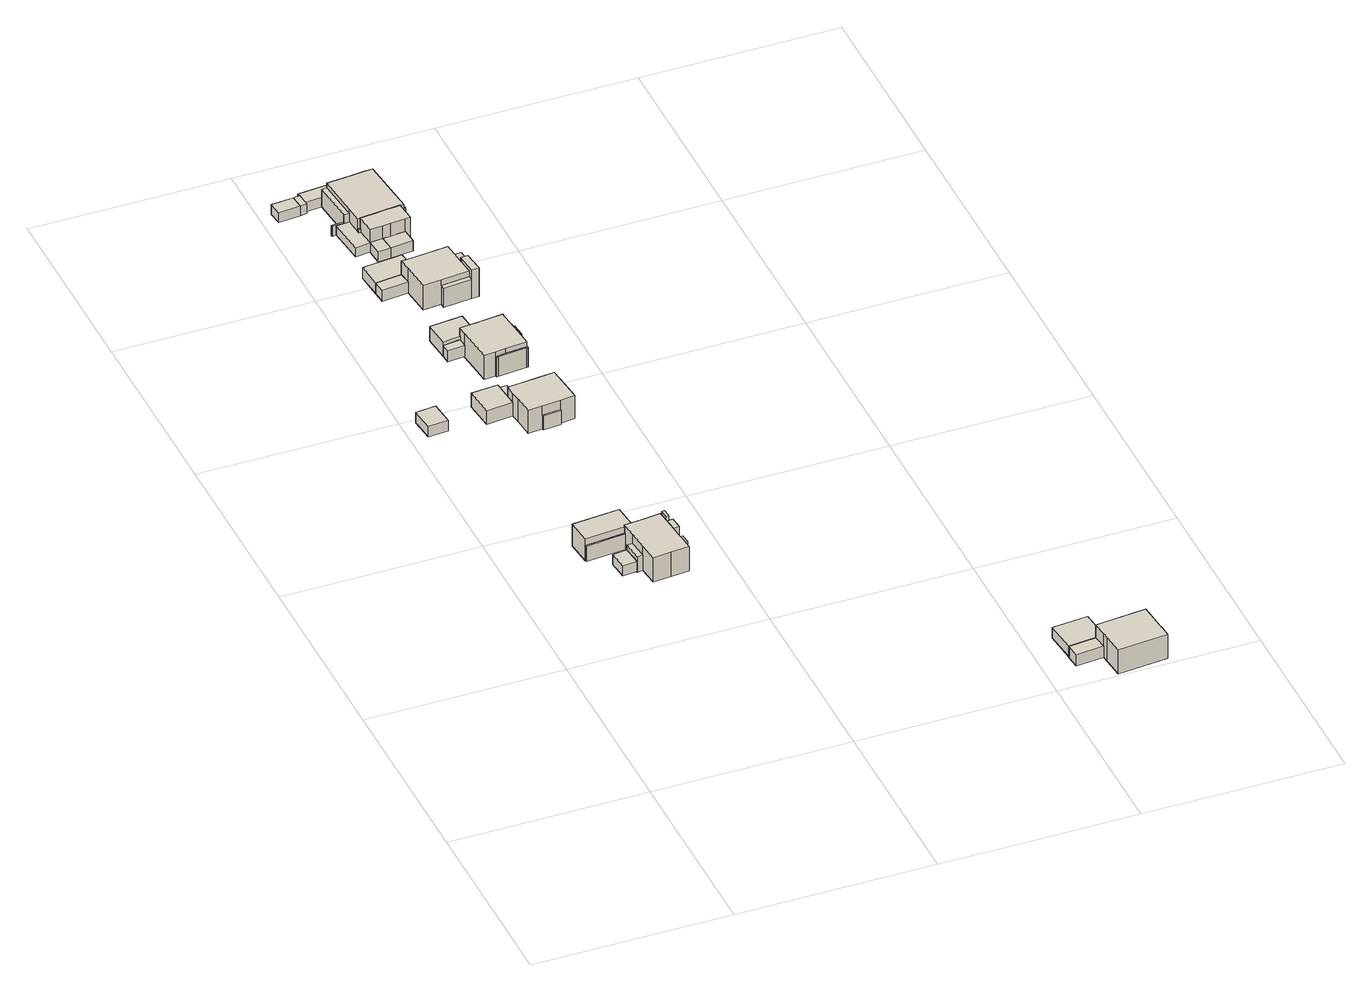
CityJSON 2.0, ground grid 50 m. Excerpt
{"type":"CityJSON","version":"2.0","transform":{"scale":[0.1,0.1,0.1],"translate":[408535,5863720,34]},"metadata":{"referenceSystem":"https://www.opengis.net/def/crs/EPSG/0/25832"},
"CityObjects":{
"building1":{"type":"Building","attributes":{"Gemeindeschluessel":"03454033","AbsoluteHoehe":"38.413","MittlereTraufHoehe":"41.372","Firsthoehe":"41.372","function":"31001_2000","roofType":"1000","measuredHeight":2.96},"address":[{"country":"Germany","locality":"Lorup"}],"geometry":[{"type":"MultiSurface","lod":"1","boundaries":[[[0,1,2,3]],[[4,5,6,7]],[[4,7,3,2]],[[5,4,2,1]],[[6,5,1,0]],[[7,6,0,3]]]}]},
"building2":{"type":"Building","attributes":{"Gemeindeschluessel":"03454033","AbsoluteHoehe":"37.802","MittlereTraufHoehe":"40.614","Firsthoehe":"40.614","function":"51009_1610","roofType":"1000","measuredHeight":2.81},"address":[{"country":"Germany","locality":"Lorup"}],"geometry":[{"type":"MultiSurface","lod":"1","boundaries":[[[8,9,10,11]],[[12,13,14,15]],[[12,15,11,10]],[[13,12,10,9]],[[14,13,9,8]],[[15,14,8,11]]]}]},
"building3":{"type":"Building","attributes":{"Gemeindeschluessel":"03454033","AbsoluteHoehe":"37.84","MittlereTraufHoehe":"42.229","Firsthoehe":"45.766","function":"31001_2000","roofType":"3100","measuredHeight":7.92},"address":[{"country":"Germany","locality":"Lorup"}],"children":["building3-1"],"geometry":[{"type":"MultiSurface","lod":"1","boundaries":[[[16,17,18,19]],[[20,21,22,23]],[[18,24,25,26,23,19]],[[21,20,18,17]],[[22,21,17,16]],[[23,22,16,19]],[[24,20,26,25]]]}]},
"building3-1":{"type":"BuildingPart","attributes":{"AbsoluteHoehe":"37.84","MittlereTraufHoehe":"42.229","Firsthoehe":"42.229","roofType":"1000","measuredHeight":4.39},"parents":["building3"],"geometry":[{"type":"MultiSurface","lod":"1","boundaries":[[[24,27,28,25]],[[29,30,20,26]],[[29,26,25,28]],[[30,29,28,27]],[[20,30,27,24]],[[25,26,20,24]]]}]},
"building4":{"type":"Building","attributes":{"Gemeindeschluessel":"03454033","AbsoluteHoehe":"37.618","MittlereTraufHoehe":"42.635","Firsthoehe":"47.053","function":"31001_1000","roofType":"3100","measuredHeight":9.44},"address":[{"country":"Germany","locality":"Lorup","thoroughfareNumber":"18","thoroughfareName":"Neues Land"}],"children":["building4-1","building4-2","building4-3"],"geometry":[{"type":"MultiSurface","lod":"1","boundaries":[[[31,32,33,34,35,36,37,38,39,40,41,42,43,44]],[[45,46,47,48,49,50,51,52,53,54,55,56,57,58]],[[45,58,44,43]],[[46,45,43,42]],[[47,59,60,41]],[[48,47,41,40]],[[49,48,40,39]],[[38,61,62,39]],[[51,50,38,37]],[[52,51,37,36]],[[53,52,36,35]],[[54,53,35,34]],[[55,54,34,33]],[[56,55,33,32]],[[31,63,64,65]],[[58,57,31,44]],[[61,50,49,66]],[[63,57,67,64]],[[65,64,67,56,32]]]}]},
"building4-1":{"type":"BuildingPart","attributes":{"AbsoluteHoehe":"37.618","MittlereTraufHoehe":"44.241","Firsthoehe":"44.241","roofType":"1000","measuredHeight":6.62},"parents":["building4"],"geometry":[{"type":"MultiSurface","lod":"1","boundaries":[[[68,69,70,64,63]],[[67,71,72,73,57]],[[72,71,70,69]],[[73,72,69,68]],[[57,73,68,63]],[[64,67,57,63]],[[71,67,64,70]]]}]},
"building4-2":{"type":"BuildingPart","attributes":{"AbsoluteHoehe":"37.618","MittlereTraufHoehe":"45.627","Firsthoehe":"45.627","roofType":"1000","measuredHeight":8.01},"parents":["building4"],"geometry":[{"type":"MultiSurface","lod":"1","boundaries":[[[74,75,76,77]],[[78,71,67,56]],[[78,56,77,76]],[[71,78,76,75]],[[74,64,70,75]],[[77,32,65,74]],[[64,67,71,70]],[[32,56,67,64,65]]]}]},
"building4-3":{"type":"BuildingPart","attributes":{"AbsoluteHoehe":"37.618","MittlereTraufHoehe":"41.95","Firsthoehe":"41.95","roofType":"1000","measuredHeight":4.33},"parents":["building4"],"geometry":[{"type":"MultiSurface","lod":"1","boundaries":[[[62,61,79,80]],[[81,50,49,82]],[[81,82,80,79]],[[50,81,79,61]],[[82,49,62,80]],[[49,50,61,62]]]}]},
"building5":{"type":"Building","attributes":{"Gemeindeschluessel":"03454033","AbsoluteHoehe":"37.721","MittlereTraufHoehe":"43.48","Firsthoehe":"43.48","function":"51009_1610","roofType":"1000","measuredHeight":5.76},"address":[{"country":"Germany","locality":"Lorup"}],"geometry":[{"type":"MultiSurface","lod":"1","boundaries":[[[83,84,85,86]],[[87,88,89,90]],[[87,90,86,85]],[[88,87,85,84]],[[89,88,84,83]],[[90,89,83,86]]]}]},
"building6":{"type":"Building","attributes":{"Gemeindeschluessel":"03454033","AbsoluteHoehe":"38.402","MittlereTraufHoehe":"41.39","Firsthoehe":"43.167","function":"31001_2000","roofType":"3100","measuredHeight":4.76},"address":[{"country":"Germany","locality":"Lorup"}],"children":["building6-1"],"geometry":[{"type":"MultiSurface","lod":"1","boundaries":[[[91,92,93,94]],[[95,96,97,98]],[[95,98,94,93]],[[96,95,93,92]],[[97,96,92,91]],[[94,98,99,100,101,91]],[[100,99,97,101]]]}]},
"building6-1":{"type":"BuildingPart","attributes":{"AbsoluteHoehe":"38.402","MittlereTraufHoehe":"41.39","Firsthoehe":"41.39","roofType":"1000","measuredHeight":2.99},"parents":["building6"],"geometry":[{"type":"MultiSurface","lod":"1","boundaries":[[[102,101,100,103]],[[99,97,104,105]],[[99,105,103,100]],[[104,97,101,102]],[[105,104,102,103]],[[97,99,100,101]]]}]},
"building7":{"type":"Building","attributes":{"Gemeindeschluessel":"03454033","AbsoluteHoehe":"38.36","MittlereTraufHoehe":"43.214","Firsthoehe":"47.309","function":"31001_1000","roofType":"3100","measuredHeight":8.95},"address":[{"country":"Germany","locality":"Lorup","thoroughfareNumber":"14","thoroughfareName":"Neues Land"}],"children":["building7-1","building7-2"],"geometry":[{"type":"MultiSurface","lod":"1","boundaries":[[[106,107,108,109,110,111,112,113,114,115,116,117]],[[118,119,120,98,99,105,121,122,123,124,125,126]],[[116,127,128,117]],[[119,118,116,115]],[[120,119,115,114]],[[98,120,114,113]],[[99,98,113,112]],[[105,99,112,111]],[[121,105,111,110]],[[109,129,130,110]],[[123,122,109,108]],[[124,123,108,107]],[[125,124,107,106]],[[126,125,106,117]],[[127,118,126,128]],[[129,122,121,130]]]}]},
"building7-1":{"type":"BuildingPart","attributes":{"AbsoluteHoehe":"38.36","MittlereTraufHoehe":"42.446","Firsthoehe":"42.446","roofType":"1000","measuredHeight":4.09},"parents":["building7"],"geometry":[{"type":"MultiSurface","lod":"1","boundaries":[[[129,131,132,130]],[[133,134,122,121]],[[133,121,130,132]],[[134,133,132,131]],[[122,134,131,129]],[[121,122,129,130]]]}]},
"building7-2":{"type":"BuildingPart","attributes":{"AbsoluteHoehe":"38.36","MittlereTraufHoehe":"42.446","Firsthoehe":"42.446","roofType":"1000","measuredHeight":4.09},"parents":["building7"],"geometry":[{"type":"MultiSurface","lod":"1","boundaries":[[[135,128,127,136]],[[118,126,137,138]],[[118,138,136,127]],[[137,126,128,135]],[[138,137,135,136]],[[126,118,127,128]]]}]},
"building8":{"type":"Building","attributes":{"Gemeindeschluessel":"03454033","AbsoluteHoehe":"38.726","MittlereTraufHoehe":"41.885","Firsthoehe":"43.905","function":"31001_2000","roofType":"3100","measuredHeight":5.18},"address":[{"country":"Germany","locality":"Lorup"}],"children":["building8-1"],"geometry":[{"type":"MultiSurface","lod":"1","boundaries":[[[139,140,141,142]],[[143,144,145,146]],[[143,146,142,141]],[[140,147,148,149,143,141]],[[145,144,140,139]],[[146,145,139,142]],[[147,144,149,148]]]}]},
"building8-1":{"type":"BuildingPart","attributes":{"AbsoluteHoehe":"38.726","MittlereTraufHoehe":"41.885","Firsthoehe":"41.885","roofType":"1000","measuredHeight":3.16},"parents":["building8"],"geometry":[{"type":"MultiSurface","lod":"1","boundaries":[[[150,151,148,147]],[[149,152,153,144]],[[152,149,148,151]],[[153,152,151,150]],[[144,153,150,147]],[[148,149,144,147]]]}]},
"building9":{"type":"Building","attributes":{"Gemeindeschluessel":"03454033","AbsoluteHoehe":"39.097","MittlereTraufHoehe":"41.57","Firsthoehe":"42.267","function":"31001_2000","roofType":"3100","measuredHeight":3.17},"address":[{"country":"Germany","locality":"Lorup"}],"geometry":[{"type":"MultiSurface","lod":"1","boundaries":[[[154,155,156,157]],[[158,159,160,161]],[[158,161,157,156]],[[159,158,156,155]],[[160,159,155,154]],[[161,160,154,157]]]}]},
"building10":{"type":"Building","attributes":{"Gemeindeschluessel":"03454033","AbsoluteHoehe":"38.849","MittlereTraufHoehe":"41.931","Firsthoehe":"41.931","function":"31001_2000","roofType":"1000","measuredHeight":3.08},"address":[{"country":"Germany","locality":"Lorup"}],"children":["building10-1"],"geometry":[{"type":"MultiSurface","lod":"1","boundaries":[[[162,163,164,165]],[[166,167,168,169]],[[166,169,165,164]],[[170,171,166,164]],[[168,167,163,162]],[[169,168,162,165]],[[163,167,171,170]]]}]},
"building10-1":{"type":"BuildingPart","attributes":{"AbsoluteHoehe":"38.849","MittlereTraufHoehe":"41.931","Firsthoehe":"41.931","roofType":"1000","measuredHeight":3.08},"parents":["building10"],"geometry":[{"type":"MultiSurface","lod":"1","boundaries":[[[163,172,173,170]],[[174,175,167,171]],[[174,171,170,173]],[[175,174,173,172]],[[167,175,172,163]],[[170,171,167,163]]]}]},
"building11":{"type":"Building","attributes":{"Gemeindeschluessel":"03454033","AbsoluteHoehe":"38.545","MittlereTraufHoehe":"44.442","Firsthoehe":"46.559","function":"31001_1000","roofType":"3100","measuredHeight":8.01},"address":[{"country":"Germany","locality":"Lorup","thoroughfareNumber":"12","thoroughfareName":"Neues Land"}],"children":["building11-1","building11-2","building11-3"],"geometry":[{"type":"MultiSurface","lod":"1","boundaries":[[[176,177,178,179,180,181,182,183,184,185,186,187,188,189,190,191,192]],[[193,194,195,196,197,198,199,200,201,202,203,204,205,206,207,208,209]],[[193,209,192,191]],[[190,210,211,191]],[[189,212,210,190]],[[196,195,189,188]],[[197,196,188,187]],[[198,197,187,186]],[[199,198,186,185]],[[200,199,185,184]],[[201,200,184,183]],[[202,201,183,182]],[[203,202,182,181]],[[204,203,181,180]],[[205,204,180,179]],[[178,213,214,179]],[[207,206,178,177]],[[208,207,177,176]],[[192,215,216,176]],[[210,194,193,211]],[[195,194,210,212]],[[213,206,205,214]],[[215,209,208,216]]]}]},
"building11-1":{"type":"BuildingPart","attributes":{"AbsoluteHoehe":"38.545","MittlereTraufHoehe":"44.025","Firsthoehe":"44.025","roofType":"1000","measuredHeight":5.48},"parents":["building11"],"geometry":[{"type":"MultiSurface","lod":"1","boundaries":[[[215,217,218,216]],[[219,220,209,208]],[[219,208,216,218]],[[220,219,218,217]],[[209,220,217,215]],[[208,209,215,216]]]}]},
"building11-2":{"type":"BuildingPart","attributes":{"AbsoluteHoehe":"38.545","MittlereTraufHoehe":"44.025","Firsthoehe":"44.025","roofType":"1000","measuredHeight":5.48},"parents":["building11"],"geometry":[{"type":"MultiSurface","lod":"1","boundaries":[[[213,221,222,214]],[[223,224,206,205]],[[223,205,214,222]],[[224,223,222,221]],[[206,224,221,213]],[[205,206,213,214]]]}]},
"building11-3":{"type":"BuildingPart","attributes":{"AbsoluteHoehe":"38.545","MittlereTraufHoehe":"44.025","Firsthoehe":"44.025","roofType":"1000","measuredHeight":5.48},"parents":["building11"],"geometry":[{"type":"MultiSurface","lod":"1","boundaries":[[[225,226,227,228,229,230,231,232,211,212,233,234]],[[235,195,193,236,237,238,239,240,241,242,243,244]],[[235,244,234,233]],[[195,235,233,212]],[[236,193,211,232]],[[237,236,232,231]],[[238,237,231,230]],[[239,238,230,229]],[[240,239,229,228]],[[241,240,228,227]],[[242,241,227,226]],[[243,242,226,225]],[[244,243,225,234]],[[211,193,194,210]],[[210,194,195,212]]]}]},
"building12":{"type":"Building","attributes":{"Gemeindeschluessel":"03454033","AbsoluteHoehe":"39.082","MittlereTraufHoehe":"41.816","Firsthoehe":"42.267","function":"51009_1610","roofType":"3100","measuredHeight":3.19},"address":[{"country":"Germany","locality":"Lorup"}],"geometry":[{"type":"MultiSurface","lod":"1","boundaries":[[[245,246,247,154,248,157,249]],[[161,250,160,251,252,253,254]],[[161,254,249,157]],[[250,161,157,248]],[[160,250,248,154]],[[251,160,154,247]],[[252,251,247,246]],[[253,252,246,245]],[[254,253,245,249]]]}]},
"building13":{"type":"Building","attributes":{"Gemeindeschluessel":"03454033","AbsoluteHoehe":"39.012","MittlereTraufHoehe":"41.599","Firsthoehe":"41.599","function":"51009_1610","roofType":"1000","measuredHeight":2.59},"address":[{"country":"Germany","locality":"Lorup"}],"geometry":[{"type":"MultiSurface","lod":"1","boundaries":[[[255,256,257,258,259,260,261]],[[262,263,264,265,266,267,268]],[[262,268,261,260]],[[263,262,260,259]],[[264,263,259,258]],[[265,264,258,257]],[[266,265,257,256]],[[267,266,256,255]],[[268,267,255,261]]]}]},
"building14":{"type":"Building","attributes":{"Gemeindeschluessel":"03454033","AbsoluteHoehe":"38.909","MittlereTraufHoehe":"41.774","Firsthoehe":"41.774","function":"31001_2000","roofType":"1000","measuredHeight":2.87},"address":[{"country":"Germany","locality":"Lorup"}],"geometry":[{"type":"MultiSurface","lod":"1","boundaries":[[[269,270,271,272]],[[273,274,275,276]],[[273,276,272,271]],[[274,273,271,270]],[[275,274,270,269]],[[276,275,269,272]]]}]},
"building15":{"type":"Building","attributes":{"Gemeindeschluessel":"03454033","AbsoluteHoehe":"38.679","MittlereTraufHoehe":"44.633","Firsthoehe":"44.633","function":"51009_1610","roofType":"1000","measuredHeight":5.95},"address":[{"country":"Germany","locality":"Lorup"}],"geometry":[{"type":"MultiSurface","lod":"1","boundaries":[[[277,278,279,280]],[[281,282,283,284]],[[281,284,280,279]],[[282,281,279,278]],[[283,282,278,277]],[[284,283,277,280]]]}]},
"building16":{"type":"Building","attributes":{"Gemeindeschluessel":"03454033","AbsoluteHoehe":"38.774","MittlereTraufHoehe":"45.643","Firsthoehe":"47.237","function":"31001_1000","roofType":"2100","measuredHeight":8.46},"address":[{"country":"Germany","locality":"Lorup","thoroughfareNumber":"10","thoroughfareName":"Neues Land"}],"children":["building16-1","building16-2"],"geometry":[{"type":"MultiSurface","lod":"1","boundaries":[[[285,286,287,288,289,290,291,292,293]],[[174,171,166,294,295,296,297,298,299]],[[174,299,293,292]],[[171,174,292,291]],[[166,171,291,290]],[[294,166,290,289]],[[295,294,289,288]],[[296,295,288,287]],[[285,300,301,286]],[[299,298,285,293]],[[286,297,296,287]],[[300,298,297,301]]]}]},
"building16-1":{"type":"BuildingPart","attributes":{"AbsoluteHoehe":"38.774","MittlereTraufHoehe":"46.901","Firsthoehe":"46.901","roofType":"1000","measuredHeight":8.13},"parents":["building16"],"geometry":[{"type":"MultiSurface","lod":"1","boundaries":[[[302,303,304,305]],[[306,307,308,296]],[[306,296,305,304]],[[307,306,304,303]],[[308,307,303,302]],[[305,287,286,301,309,302]],[[287,296,297,286]],[[301,297,308,309]]]}]},
"building16-2":{"type":"BuildingPart","attributes":{"AbsoluteHoehe":"38.774","MittlereTraufHoehe":"44.229","Firsthoehe":"44.229","roofType":"1000","measuredHeight":5.46},"parents":["building16"],"geometry":[{"type":"MultiSurface","lod":"1","boundaries":[[[310,309,301,300]],[[297,308,311,298]],[[311,308,309,310]],[[298,311,310,300]],[[297,298,300,301]],[[308,297,301,309]]]}]},
"building17":{"type":"Building","attributes":{"Gemeindeschluessel":"03454033","AbsoluteHoehe":"38.899","MittlereTraufHoehe":"41.774","Firsthoehe":"41.774","function":"31001_2000","roofType":"1000","measuredHeight":2.88},"address":[{"country":"Germany","locality":"Lorup"}],"geometry":[{"type":"MultiSurface","lod":"1","boundaries":[[[272,271,312,313]],[[314,273,276,315]],[[314,315,313,312]],[[273,314,312,271]],[[276,273,271,272]],[[315,276,272,313]]]}]},
"building18":{"type":"Building","attributes":{"Gemeindeschluessel":"03454033","AbsoluteHoehe":"38.961","MittlereTraufHoehe":"44.617","Firsthoehe":"46.57","function":"31001_1000","roofType":"3100","measuredHeight":7.61},"address":[{"country":"Germany","locality":"Lorup","thoroughfareNumber":"8","thoroughfareName":"Neues Land"}],"children":["building18-1","building18-2","building18-3","building18-4","building18-5"],"geometry":[{"type":"MultiSurface","lod":"1","boundaries":[[[316,317,318,319,320,321,322,323,324,325]],[[326,262,327,328,329,330,331,332,333,334]],[[324,335,336,337]],[[262,326,324,323]],[[322,338,339,323]],[[328,327,322,321]],[[329,328,321,320]],[[330,329,320,319]],[[331,330,319,318]],[[317,340,341,318]],[[333,332,317,316]],[[337,342,343,344]],[[344,343,334,325]],[[335,326,342,336]],[[338,327,262,339]],[[340,332,331,341]],[[334,333,316,325]]]}]},
"building18-1":{"type":"BuildingPart","attributes":{"AbsoluteHoehe":"38.961","MittlereTraufHoehe":"43.965","Firsthoehe":"43.965","roofType":"1000","measuredHeight":5},"parents":["building18"],"geometry":[{"type":"MultiSurface","lod":"1","boundaries":[[[340,345,346,341]],[[347,348,332,331]],[[347,331,341,346]],[[348,349,350,345]],[[332,348,345,340]],[[331,332,340,341]]]}]},
"building18-2":{"type":"BuildingPart","attributes":{"AbsoluteHoehe":"38.961","MittlereTraufHoehe":"44.984","Firsthoehe":"46.641","roofType":"3100","measuredHeight":7.68},"parents":["building18"],"geometry":[{"type":"MultiSurface","lod":"1","boundaries":[[[351,352,353,354,355,356,357,358,359]],[[360,265,264,342,343,333,361,362,363]],[[360,363,359,358]],[[265,360,358,357]],[[264,265,357,356]],[[355,336,364,356]],[[354,344,337,355]],[[353,316,325,344,354]],[[361,333,353,352]],[[362,361,352,351]],[[363,362,351,359]],[[336,342,264,364]],[[344,343,342,337]],[[325,334,343,344]],[[316,333,334,325]]]}]},
"building18-3":{"type":"BuildingPart","attributes":{"AbsoluteHoehe":"38.961","MittlereTraufHoehe":"43.965","Firsthoehe":"43.965","roofType":"1000","measuredHeight":5},"parents":["building18"],"geometry":[{"type":"MultiSurface","lod":"1","boundaries":[[[365,339,338,366,367]],[[368,327,262,268,369]],[[368,369,367,366]],[[327,368,366,338]],[[268,262,339,365]],[[367,370,371,365]],[[262,327,338,339]],[[370,369,268,371]]]}]},
"building18-4":{"type":"BuildingPart","attributes":{"AbsoluteHoehe":"38.961","MittlereTraufHoehe":"41.806","Firsthoehe":"41.806","roofType":"1000","measuredHeight":2.85},"parents":["building18"],"geometry":[{"type":"MultiSurface","lod":"1","boundaries":[[[372,371,370,373,374]],[[375,369,268,267,376]],[[375,376,374,373]],[[369,375,373,370]],[[267,268,371,372]],[[376,267,372,374]],[[268,369,370,371]]]}]},
"building18-5":{"type":"BuildingPart","attributes":{"BezugspunktDach":"4000","AbsoluteHoehe":"38.961","MittlereTraufHoehe":"42.461","Firsthoehe":"42.461","measuredHeight":3.5},"parents":["building18"],"geometry":[{"type":"MultiSurface","lod":"1","boundaries":[[[377,364,336,335]],[[342,264,263,326]],[[263,264,364,377]],[[326,263,377,335]],[[342,326,335,336]],[[264,342,336,364]]]}]},
"building19":{"type":"Building","attributes":{"Gemeindeschluessel":"03454033","AbsoluteHoehe":"39.038","MittlereTraufHoehe":"41.669","Firsthoehe":"41.669","function":"31001_2000","roofType":"1000","measuredHeight":2.63},"address":[{"country":"Germany","locality":"Lorup"}],"geometry":[{"type":"MultiSurface","lod":"1","boundaries":[[[378,379,380,381,382,383]],[[329,368,384,385,386,387]],[[329,387,383,382]],[[368,329,382,381]],[[384,368,381,380]],[[385,384,380,379]],[[386,385,379,378]],[[387,386,378,383]]]}]},
"building20":{"type":"Building","attributes":{"Gemeindeschluessel":"03454033","AbsoluteHoehe":"38.791","MittlereTraufHoehe":"45.65","Firsthoehe":"45.65","function":"51009_1610","roofType":"1000","measuredHeight":6.86},"address":[{"country":"Germany","locality":"Lorup"}],"geometry":[{"type":"MultiSurface","lod":"1","boundaries":[[[388,389,390,391]],[[306,296,295,392]],[[306,392,391,390]],[[296,306,390,389]],[[295,296,389,388]],[[392,295,388,391]]]}]},
"building21":{"type":"Building","attributes":{"Gemeindeschluessel":"03454033","AbsoluteHoehe":"34.619","MittlereTraufHoehe":"37.629","Firsthoehe":"37.629","function":"31001_2000","roofType":"1000","measuredHeight":3.01},"address":[{"country":"Germany","locality":"Lorup"}],"geometry":[{"type":"MultiSurface","lod":"1","boundaries":[[[393,394,395,396]],[[397,398,399,400]],[[397,400,396,395]],[[398,397,395,394]],[[399,398,394,393]],[[400,399,393,396]]]}]},
"building22":{"type":"Building","attributes":{"Gemeindeschluessel":"03454033","AbsoluteHoehe":"34.439","MittlereTraufHoehe":"40.742","Firsthoehe":"43.655","function":"31001_1000","roofType":"3100","measuredHeight":9.22},"address":[{"country":"Germany","locality":"Lorup","thoroughfareNumber":"26","thoroughfareName":"Neues Land"}],"children":["building22-1","building22-2"],"geometry":[{"type":"MultiSurface","lod":"1","boundaries":[[[401,402,403,404,405,406,407,408,409,410,411]],[[412,413,414,415,416,417,418,419,420,421,422]],[[412,422,411,410]],[[413,412,410,409]],[[408,423,424,409]],[[415,414,408,407]],[[416,415,407,406]],[[417,416,406,405]],[[404,425,426,405]],[[403,427,425,404]],[[420,419,403,402]],[[421,420,402,401]],[[422,421,401,411]],[[423,414,413,424]],[[425,418,417,426]],[[419,418,425,427]]]}]},
"building22-1":{"type":"BuildingPart","attributes":{"AbsoluteHoehe":"34.439","MittlereTraufHoehe":"38.657","Firsthoehe":"38.657","roofType":"1000","measuredHeight":4.22},"parents":["building22"],"geometry":[{"type":"MultiSurface","lod":"1","boundaries":[[[428,429,426,427,430]],[[419,417,431,432,420]],[[419,420,430,427]],[[431,417,426,429]],[[432,431,429,428]],[[420,432,428,430]],[[426,417,418,425]],[[425,418,419,427]]]}]},
"building22-2":{"type":"BuildingPart","attributes":{"AbsoluteHoehe":"34.439","MittlereTraufHoehe":"37.621","Firsthoehe":"37.621","roofType":"1000","measuredHeight":3.18},"parents":["building22"],"geometry":[{"type":"MultiSurface","lod":"1","boundaries":[[[433,424,423,394]],[[414,413,434,435]],[[414,435,394,423]],[[434,413,424,433]],[[435,434,433,394]],[[413,414,423,424]]]}]}
},
"vertices":[
[18,1440,74],[24,1380,74],[74,1384,74],[68,1445,74],[74,1384,44],[24,1380,44],[18,1440,44],[68,1445,44],
[231,784,66],[236,735,66],[272,738,66],[267,788,66],[272,738,38],[236,735,38],[231,784,38],[267,788,38],
[292,894,100],[173,883,100],[179,820,100],[298,831,100],[179,820,38],[173,883,38],[292,894,38],[298,831,38],[179,820,82],[278,829,82],[278,829,38],
[180,816,82],[279,825,82],[279,825,38],[180,816,38],
[376,778,105],[371,831,105],[370,838,105],[324,833,105],[298,831,105],[278,829,105],[279,825,105],[282,789,105],[287,740,105],[292,690,105],[338,694,105],[383,698,105],[381,728,105],[378,752,105],[381,728,36],[383,698,36],[338,694,36],[292,690,36],[287,740,36],[282,789,36],[279,825,36],[278,829,36],[298,831,36],[324,833,36],[370,838,36],[371,831,36],[376,778,36],[378,752,36],[384,698,36],[384,698,105],[282,789,80],[287,740,80],[376,778,102],[373,810,102],[373,810,105],[287,740,79],[373,810,36],
[393,780,102],[390,812,102],[380,811,102],[380,811,36],[390,812,36],[393,780,36],
[373,810,116],[380,811,116],[378,832,116],[371,831,116],[378,832,36],
[267,788,80],[272,738,80],[267,788,36],[272,738,36],
[378,752,95],[381,728,95],[393,729,95],[391,753,95],[393,729,37],[381,728,37],[378,752,37],[391,753,37],
[224,1454,83],[157,1448,83],[164,1373,83],[231,1380,83],[164,1373,44],[157,1448,44],[224,1454,44],[231,1380,44],[229,1406,44],[229,1406,74],[224,1454,74],
[247,1456,74],[251,1408,74],[247,1456,44],[251,1408,44],
[358,1318,109],[353,1367,109],[348,1417,109],[310,1413,109],[267,1409,109],[251,1408,109],[229,1406,109],[231,1380,109],[234,1356,109],[238,1306,109],[275,1310,109],[320,1314,109],[275,1310,44],[238,1306,44],[234,1356,44],[267,1409,44],[310,1413,44],[348,1417,44],[353,1367,44],[358,1318,44],[320,1314,44],[275,1310,84],[320,1314,84],[310,1413,84],[267,1409,84],
[309,1421,84],[267,1417,84],[267,1417,44],[309,1421,44],
[321,1309,84],[276,1305,84],[321,1309,44],[276,1305,44],
[163,1709,89],[169,1644,89],[251,1652,89],[245,1717,89],[251,1652,47],[169,1644,47],[163,1709,47],[245,1717,47],[169,1644,79],[212,1649,79],[212,1649,47],
[171,1621,79],[214,1625,79],[214,1625,47],[171,1621,47],
[65,2288,79],[10,2283,79],[13,2248,79],[68,2253,79],[13,2248,51],[10,2283,51],[65,2288,51],[68,2253,51],
[111,1985,79],[117,1920,79],[218,1930,79],[212,1995,79],[218,1930,48],[117,1920,48],[111,1985,48],[212,1995,48],[182,1927,79],[182,1927,48],
[120,1888,79],[186,1895,79],[186,1895,48],[120,1888,48],
[329,1581,113],[325,1615,113],[326,1615,113],[325,1619,113],[321,1655,113],[322,1655,113],[321,1660,113],[317,1659,113],[267,1654,113],[251,1652,113],[212,1649,113],[214,1625,113],[223,1531,113],[253,1534,113],[278,1537,113],[332,1542,113],[329,1577,113],[332,1542,45],[278,1537,45],[253,1534,45],[223,1531,45],[214,1625,45],[212,1649,45],[251,1652,45],[267,1654,45],[317,1659,45],[321,1660,45],[322,1655,45],[321,1655,45],[325,1619,45],[326,1615,45],[325,1615,45],[329,1581,45],[329,1577,45],[278,1537,100],[332,1542,100],[253,1534,100],[326,1615,100],[325,1619,100],[329,1577,100],[329,1581,100],
[337,1577,100],[336,1582,100],[336,1582,45],[337,1577,45],
[333,1616,100],[333,1620,100],[333,1620,45],[333,1616,45],
[253,1529,100],[257,1529,100],[257,1530,100],[329,1537,100],[329,1536,100],[333,1537,100],[333,1541,100],[332,1541,100],[253,1533,100],[252,1533,100],[253,1533,45],[332,1541,45],[333,1541,45],[333,1537,45],[329,1536,45],[329,1537,45],[257,1530,45],[257,1529,45],[253,1529,45],[252,1533,45],
[85,2263,79],[84,2272,79],[82,2290,79],[67,2271,79],[85,2255,79],[67,2271,51],[82,2290,51],[84,2272,51],[85,2263,51],[85,2255,51],
[117,2156,76],[126,2063,76],[164,2067,76],[159,2113,76],[154,2112,76],[150,2159,76],[137,2158,76],[150,2159,50],[154,2112,50],[159,2113,50],[164,2067,50],[126,2063,50],[117,2156,50],[137,2158,50],
[164,2067,78],[167,2027,78],[199,2030,78],[195,2070,78],[199,2030,49],[167,2027,49],[164,2067,49],[195,2070,49],
[325,1615,106],[329,1581,106],[336,1582,106],[333,1616,106],[336,1582,47],[329,1581,47],[325,1615,47],[333,1616,47],
[239,1827,117],[311,1834,117],[307,1874,117],[304,1906,117],[301,1938,117],[218,1930,117],[182,1927,117],[186,1895,117],[193,1823,117],[301,1938,48],[304,1906,48],[307,1874,48],[311,1834,48],[239,1827,48],[193,1823,48],[239,1827,102],[311,1834,102],
[312,1821,129],[330,1822,129],[324,1875,129],[307,1874,129],[324,1875,48],[330,1822,48],[312,1821,48],[312,1821,102],
[240,1814,102],[240,1814,48],
[256,2036,78],[253,2075,78],[256,2036,49],[253,2075,49],
[261,2127,113],[271,2128,113],[266,2174,113],[256,2278,113],[237,2277,113],[198,2273,113],[140,2268,113],[150,2159,113],[154,2117,113],[212,2122,113],[154,2117,50],[140,2268,50],[198,2273,50],[237,2277,50],[256,2278,50],[266,2174,50],[271,2128,50],[261,2127,50],[212,2122,50],[154,2117,85],[159,2117,85],[159,2117,113],[140,2268,100],[150,2159,100],[271,2128,100],[266,2174,100],[159,2117,50],[210,2122,50],[210,2122,113],
[276,2129,100],[271,2175,100],[271,2175,50],[276,2129,50],[271,2174,50],[271,2174,100],
[253,2075,114],[266,2076,114],[261,2127,114],[210,2122,114],[159,2117,114],[159,2113,114],[164,2067,114],[195,2070,114],[215,2071,114],[195,2070,50],[266,2076,50],[253,2075,50],[215,2071,50],[159,2113,85],
[137,2158,100],[127,2267,100],[136,2162,100],[127,2267,50],[136,2162,50],[136,2162,78],[137,2158,78],
[117,2156,78],[106,2159,78],[106,2155,78],[106,2159,50],[106,2155,50],
[154,2112,85],
[81,2299,77],[82,2290,77],[85,2263,77],[127,2267,77],[237,2277,77],[234,2313,77],[85,2263,50],[82,2290,50],[81,2299,50],[234,2313,50],
[304,1906,116],[307,1874,116],[324,1875,116],[321,1907,116],[321,1907,48],
[1065,187,36],[1073,107,36],[1162,116,36],[1155,195,36],[1162,116,6],[1073,107,6],[1065,187,6],[1155,195,6],
[1279,19,72],[1277,50,72],[1276,50,72],[1274,72,72],[1272,95,72],[1269,126,72],[1162,116,72],[1142,114,72],[1146,77,72],[1148,60,72],[1153,7,72],[1148,60,4],[1146,77,4],[1142,114,4],[1162,116,4],[1269,126,4],[1272,95,4],[1274,72,4],[1276,50,4],[1277,50,4],[1279,19,4],[1153,7,4],[1142,114,36],[1146,77,36],[1274,72,47],[1272,95,47],[1276,50,47],
[1286,61,47],[1283,86,47],[1277,50,47],[1283,86,4],[1286,61,4],
[1076,71,36],[1076,71,4],[1073,107,4]
]}
